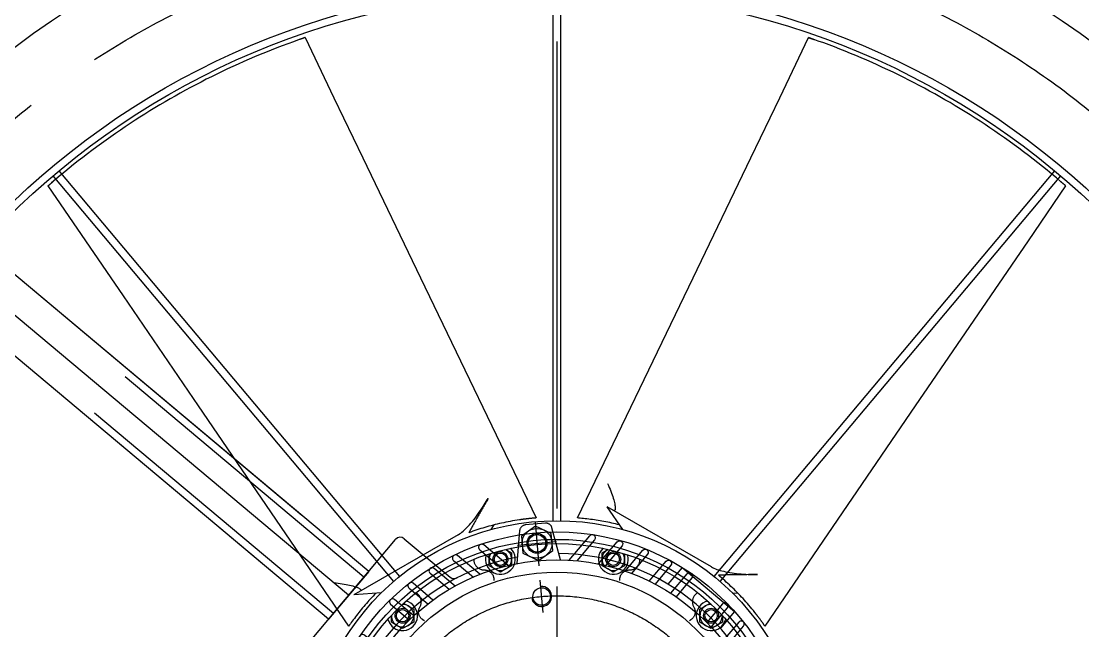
# Model space of a CAD drawing. Header units: millimetres. Extents: x -69382 to 174843, y -46375 to 101648.
# Drawn here: x 15536 to 16387, y 21041 to 21531 of the extents above; entities that cross this region are included whole.
import ezdxf

# ---------------------------------------------------------------- set-up
doc = ezdxf.new("R2010")
doc.units = ezdxf.units.MM
doc.header["$LTSCALE"] = 1000
for name, pattern in [('A-DASHD01', [0.75, 0.5, -0.25]), ('A-HIDDN01', [0.375, 0.25, -0.125]), ('CENTER', [50.8, 31.75, -6.35, 6.35, -6.35]), ('CENTER2', [1.125, 0.75, -0.125, 0.125, -0.125]), ('HIDDEN', [0.375, 0.25, -0.125]), ('PHANTOM', [2.5, 1.25, -0.25, 0.25, -0.25, 0.25, -0.25])]:
    doc.linetypes.add(name, pattern=pattern)
for name, color, linetype in [('1', 3, 'Continuous'), ('CEN', 1, 'CENTER'), ('CS-CONC', 4, 'Continuous'), ('CS-DIML', 1, 'Continuous'), ('CS-HIDL', 2, 'A-DASHD01'), ('CS-LEAT', 3, 'Continuous'), ('CST-01-02-02-G05-CS-EXCV', 3, 'CFZ008'), ('HID', 3, 'HIDDEN'), ('PHA', 6, 'PHANTOM')]:
    doc.layers.add(name, color=color, linetype=linetype)
doc.linetypes.add('CFZ008', pattern='A,0.9,-0.2,[106,KHCLINE.shx,S=0.00606,R=180,X=0,Y=0],0.9', length=2)

# ---------------------------------------------------------------- blocks, each defined once
blk = doc.blocks.new('MM2')
at = {"color": 140, "linetype": 'Continuous'}
for p, q in [((-27.5, 189), (27.5, 189)), ((-27.5, 189), (-27.5, 171.45)), ((27.5, 189), (27.5, 171.45)), ((-213, 63.5), (-164.99, 63.5)), ((-218, -58.5), (-218, 58.5)), ((-9, 28.62), (-9, 23)), ((9, 28.62), (9, 23)), ((-9, 23), (9, 23)), ((-213, -63.5), (-164.99, -63.5))]:
    blk.add_line(p, q, dxfattribs=at)
for points in [[(-21.11, 167.32), (-21.11, 187.57, -1), (-16.11, 187.57), (-16.11, 167.87)], [(21.11, 167.32), (21.11, 187.57, 1), (16.11, 187.57), (16.11, 167.87)], [(-60.55, 157.4), (-60.55, 179.32, -1), (-55.55, 179.32), (-55.55, 159.23)], [(-40.55, 163.7), (-40.55, 184.6, -1), (-35.55, 184.6), (-35.55, 164.85)], [(40.55, 163.7), (40.55, 184.6, 1), (35.55, 184.6), (35.55, 164.85)], [(60.55, 157.4), (60.55, 179.32, 1), (55.55, 179.32), (55.55, 159.23)], [(-80.55, 148.16), (-80.55, 171.36, -1), (-75.55, 171.36), (-75.55, 150.77)], [(80.55, 148.16), (80.55, 171.36, 1), (75.55, 171.36), (75.55, 150.77)], [(-100.55, 135.39), (-100.55, 160.96, -1), (-95.55, 160.96), (-95.55, 138.96)], [(100.55, 135.39), (100.55, 160.96, 1), (95.55, 160.96), (95.55, 138.96)], [(-135.39, 100.55), (-160.98, 100.55, 1), (-160.98, 95.55), (-138.96, 95.55)], [(135.39, 100.55), (160.98, 100.55, -1), (160.98, 95.55), (138.96, 95.55)], [(-148.16, 80.55), (-171.57, 80.55, 1), (-171.57, 75.55), (-150.77, 75.55)], [(148.16, 80.55), (171.57, 80.55, -1), (171.57, 75.55), (150.77, 75.55)], [(-157.4, 60.55), (-179.32, 60.55, 1), (-179.32, 55.55), (-159.23, 55.55)], [(157.4, 60.55), (179.32, 60.55, -1), (179.32, 55.55), (159.23, 55.55)], [(-163.7, 40.55), (-184.61, 40.55, 1), (-184.61, 35.55), (-164.85, 35.55)], [(163.7, 40.55), (184.61, 40.55, -1), (184.61, 35.55), (164.85, 35.55)], [(-167.32, 21.11), (-187.55, 21.11, 1), (-187.55, 16.11), (-167.87, 16.11)], [(167.32, 21.11), (187.55, 21.11, -1), (187.55, 16.11), (167.87, 16.11)], [(-167.32, -21.11), (-187.55, -21.11, -1), (-187.55, -16.11), (-167.87, -16.11)], [(167.32, -21.11), (187.55, -21.11, 1), (187.55, -16.11), (167.87, -16.11)], [(-163.7, -40.55), (-184.61, -40.55, -1), (-184.61, -35.55), (-164.85, -35.55)], [(163.7, -40.55), (184.61, -40.55, 1), (184.61, -35.55), (164.85, -35.55)], [(-157.4, -60.55), (-179.32, -60.55, -1), (-179.32, -55.55), (-159.23, -55.55)], [(157.4, -60.55), (179.32, -60.55, 1), (179.32, -55.55), (159.23, -55.55)], [(-148.16, -80.55), (-171.57, -80.55, -1), (-171.57, -75.55), (-150.77, -75.55)], [(148.16, -80.55), (171.57, -80.55, 1), (171.57, -75.55), (150.77, -75.55)], [(-135.39, -100.55), (-160.98, -100.55, -1), (-160.98, -95.55), (-138.96, -95.55)], [(135.39, -100.55), (160.98, -100.55, 1), (160.98, -95.55), (138.96, -95.55)], [(-100.55, -135.39), (-100.55, -160.96, 1), (-95.55, -160.96), (-95.55, -138.96)], [(100.55, -135.39), (100.55, -160.96, -1), (95.55, -160.96), (95.55, -138.96)], [(-80.55, -148.16), (-80.55, -171.36, 1), (-75.55, -171.36), (-75.55, -150.77)], [(80.55, -148.16), (80.55, -171.36, -1), (75.55, -171.36), (75.55, -150.77)], [(-60.55, -157.4), (-60.55, -179.32, 1), (-55.55, -179.32), (-55.55, -159.23)], [(60.55, -157.4), (60.55, -179.32, -1), (55.55, -179.32), (55.55, -159.23)], [(-40.55, -163.7), (-40.55, -184.6, 1), (-35.55, -184.6), (-35.55, -164.85)], [(-21.11, -167.32), (-21.11, -187.57, 1), (-16.11, -187.57), (-16.11, -167.87)], [(21.11, -167.32), (21.11, -187.57, -1), (16.11, -187.57), (16.11, -167.87)], [(40.55, -163.7), (40.55, -184.6, -1), (35.55, -184.6), (35.55, -164.85)]]:
    blk.add_lwpolyline(points, format="xyb", dxfattribs=at)
for points in [[(-106.11, 131.07), (-127.87, 146.3, 0.36397), (-134.27, 145.74), (-145.74, 134.28, 0.36397), (-146.3, 127.87), (-131.07, 106.12)], [(131.07, 106.11), (146.3, 127.87, 0.36397), (145.74, 134.27), (134.28, 145.74, 0.36397), (127.87, 146.3), (106.12, 131.07)], [(-131.07, -106.11), (-146.3, -127.87, 0.36397), (-145.74, -134.27), (-134.28, -145.74, 0.36397), (-127.87, -146.3), (-106.12, -131.07)], [(106.11, -131.07), (127.87, -146.3, 0.36397), (134.27, -145.74), (145.74, -134.28, 0.36397), (146.3, -127.87), (131.07, -106.12)]]:
    blk.add_lwpolyline(points, format="xyb")
for points in [[(-132.63, 115.66), (-119.25, 119.25), (-115.66, 132.63), (-125.46, 142.43), (-138.84, 138.84), (-142.43, 125.46)], [(115.66, 132.63), (119.25, 119.25), (132.63, 115.66), (142.43, 125.46), (138.84, 138.84), (125.46, 142.43)], [(-115.66, -132.63), (-119.25, -119.25), (-132.63, -115.66), (-142.43, -125.46), (-138.84, -138.84), (-125.46, -142.43)], [(132.63, -115.66), (119.25, -119.25), (115.66, -132.63), (125.46, -142.43), (138.84, -138.84), (142.43, -125.46)]]:
    blk.add_lwpolyline(points, close=True, dxfattribs=at)
for centre, radius in [((0, 0), 168.64), ((0, 0), 158.72), ((-129.05, 129.05), 12), ((-129.05, 129.05), 8), ((-129.05, 129.05), 8), ((129.05, 129.05), 12), ((129.05, 129.05), 8), ((129.05, 129.05), 8), ((-129.05, 129.05), 7), ((129.05, 129.05), 7), ((-98.78, 98.78), 7), ((98.78, 98.78), 7), ((0, 0), 7), ((-98.78, -98.78), 7), ((98.78, -98.78), 7), ((-129.05, -129.05), 12), ((129.05, -129.05), 12), ((-129.05, -129.05), 8), ((-129.05, -129.05), 8), ((-129.05, -129.05), 7), ((129.05, -129.05), 8), ((129.05, -129.05), 8), ((129.05, -129.05), 7)]:
    blk.add_circle(centre, radius, dxfattribs=at)
for centre, radius, start, end in [((0, 0), 173.64, 50.5317, 129.46573), ((0, 0), 173.64, 140.5317, 219.46573), ((-98.78, 98.78), 8, 226.64076, 135), ((98.78, 98.78), 8, 136.64076, 45), ((0, 0), 173.64, 320.5317, 39.46573), ((-213, 58.5), 5, 90, 180), ((-164.99, 68.5), 5, 270, 337.45276), ((0, 0), 30, 107.4576, 72.5424), ((0, 0), 8, 270, 180), ((-213, -58.5), 5, 180, 270), ((-164.99, -68.5), 5, 22.54724, 90), ((-98.78, -98.78), 8, 316.64076, 225), ((98.78, -98.78), 8, 46.64076, 315), ((0, 0), 173.64, 230.5317, 309.46573)]:
    blk.add_arc(centre, radius, start, end, dxfattribs=at)
at = {"layer": 'CEN'}
for p, q in [((-141.42, 141.42), (-116.31, 116.31)), ((-140.08, 118.02), (-118.02, 140.08)), ((141.42, 141.42), (116.31, 116.31)), ((118.02, 140.08), (140.08, 118.02)), ((-89.59, 89.59), (-107.98, 107.98)), ((89.59, 89.59), (107.98, 107.98)), ((-89.59, -89.59), (-107.98, -107.98)), ((89.59, -89.59), (107.98, -107.98)), ((-141.42, -141.42), (-116.31, -116.31)), ((-118.02, -140.08), (-140.08, -118.02)), ((141.42, -141.42), (116.31, -116.31)), ((140.08, -118.02), (118.02, -140.08))]:
    blk.add_line(p, q, dxfattribs=at)
blk.add_circle((0, 0), 139.7, dxfattribs=at)
blk = doc.blocks.new('QQQ')
at = {"color": 4, "linetype": 'Continuous'}
for p, q in [((297.09, 481.38), (311.34, 504.11)), ((297.09, 481.38), (311.34, 504.11)), ((526.01, 369.5), (311.34, 504.11)), ((526.01, 369.5), (311.34, 504.11)), ((519.81, 359.61), (305.14, 494.23)), ((519.81, 359.61), (305.14, 494.23)), ((517.95, 356.65), (303.29, 491.26)), ((517.95, 356.65), (303.29, 491.26)), ((511.75, 346.76), (297.09, 481.38)), ((511.75, 346.76), (297.09, 481.38)), ((308.95, 473.94), (285.39, 437.27)), ((308.95, 473.94), (285.39, 437.27)), ((436.96, 278.57), (285.39, 430.67)), ((511.75, 346.76), (526.01, 369.5)), ((511.75, 346.76), (526.01, 369.5)), ((511.75, 346.76), (443.56, 278.57)), ((511.75, 346.76), (443.56, 278.57)), ((332.45, 251.62), (251.62, 332.45)), ((-17.68, 17.68), (274.36, 309.71)), ((31.76, 67.12), (274.36, 309.71)), ((17.68, -17.68), (309.71, 274.36)), ((58.95, 23.6), (309.71, 274.36)), ((-17.68, 17.68), (17.68, -17.68))]:
    blk.add_line(p, q, dxfattribs=at)
for p, q in [((297.45, 403.51), (303.81, 409.88)), ((303.81, 409.88), (409.88, 303.81)), ((297.45, 403.51), (403.51, 297.45)), ((251.62, 332.45), (310.07, 390.89)), ((332.45, 251.62), (390.89, 310.07)), ((403.51, 297.45), (409.88, 303.81))]:
    blk.add_line(p, q)
at = {"color": 4}
blk.add_line((0, 0), (292.04, 292.04), dxfattribs=at)
at = {"color": 4, "linetype": 'Continuous'}
blk.add_lwpolyline([(509.17, 380.06), (507.89, 396.38), (506.98, 404.6), (505.88, 411.69), (504.6, 417.84), (503.13, 423.21), (501.47, 427.94), (499.64, 432.13), (497.7, 435.89), (495.66, 439.39), (493.51, 442.72), (491.26, 445.9), (488.92, 448.96), (486.5, 451.9), (484.02, 454.73), (481.48, 457.48), (478.88, 460.16), (476.24, 462.78), (473.54, 465.38), (470.78, 467.97), (467.96, 470.55), (465.06, 473.14), (462.09, 475.74), (459.04, 478.38), (455.9, 481.08), (452.69, 483.81), (449.42, 486.58), (446.11, 489.37), (442.81, 492.16), (439.52, 494.93), (436.29, 497.66), (433.15, 500.33), (430.12, 502.92), (427.21, 505.42), (424.39, 507.83), (421.64, 510.16), (418.94, 512.39), (416.26, 514.51), (413.57, 516.51), (410.85, 518.38), (408.07, 520.09), (405.22, 521.62), (402.29, 522.94), (399.28, 524.02), (396.2, 524.86), (393.06, 525.45), (389.87, 525.77), (386.64, 525.84), (383.39, 525.67), (380.14, 525.29), (376.98, 524.76), (373.92, 524.11), (371.02, 523.4), (368.3, 522.66), (365.84, 521.94), (363.7, 521.28), (361.81, 520.68), (359.54, 519.89), (356.65, 518.29), (353.97, 515.86), (351.61, 512.96), (349.03, 509.27), (345.77, 504.28), (341.51, 497.55), (335.95, 488.69)], dxfattribs=at)
blk.add_lwpolyline([(509.17, 380.06), (507.89, 396.38), (506.98, 404.6), (505.88, 411.69), (504.6, 417.84), (503.13, 423.21), (501.47, 427.94), (499.64, 432.13), (497.7, 435.89), (495.66, 439.39), (493.51, 442.72), (491.26, 445.9), (488.92, 448.96), (486.5, 451.9), (484.02, 454.73), (481.48, 457.48), (478.88, 460.16), (476.24, 462.78), (473.54, 465.38), (470.78, 467.97), (467.96, 470.55), (465.06, 473.14), (462.09, 475.74), (459.04, 478.38), (455.9, 481.08), (452.69, 483.81), (449.42, 486.58), (446.11, 489.37), (442.81, 492.16), (439.52, 494.93), (436.29, 497.66), (433.15, 500.33), (430.12, 502.92), (427.21, 505.42), (424.39, 507.83), (421.64, 510.16), (418.94, 512.39), (416.26, 514.51), (413.57, 516.51), (410.85, 518.38), (408.07, 520.09), (405.22, 521.62), (402.29, 522.94), (399.28, 524.02), (396.2, 524.86), (393.06, 525.45), (389.87, 525.77), (386.64, 525.84), (383.39, 525.67), (380.14, 525.29), (376.98, 524.76), (373.92, 524.11), (371.02, 523.4), (368.3, 522.66), (365.84, 521.94), (363.7, 521.28), (361.81, 520.68), (359.54, 519.89), (356.65, 518.29), (353.97, 515.86), (351.61, 512.96), (349.03, 509.27), (345.77, 504.28), (341.51, 497.55), (335.95, 488.69)], dxfattribs=at)
for centre, start, end in [((288.69, 433.97), 135, 225), ((288.69, 433.97), 135, 225), ((440.26, 281.87), 225, 315), ((440.26, 281.87), 225, 315)]:
    blk.add_arc(centre, 4.67, start, end, dxfattribs=at)
at = {"layer": 'CEN'}
for p, q in [((311.51, 380.41), (328.11, 397)), ((380.41, 311.51), (397, 328.11))]:
    blk.add_line(p, q, dxfattribs=at)
at = {"layer": 'HID'}
for p, q in [((255.08, 329.54), (313.25, 387.71)), ((329.54, 255.08), (387.71, 313.25)), ((-13.44, 13.44), (278.6, 305.47)), ((13.44, -13.44), (305.47, 278.6))]:
    blk.add_line(p, q, dxfattribs=at)
blk = doc.blocks.new('새G')
at = {"color": 3, "linetype": 'Continuous'}
for p, q in [((-3, 199.98), (-3, 624.99)), ((3, 624.99), (3, 199.98)), ((-130.84, 151.26), (-404.04, 476.84)), ((-399.44, 480.7), (-126.24, 155.12)), ((126.24, 155.12), (399.44, 480.7)), ((404.04, 476.84), (130.84, 151.26))]:
    blk.add_line(p, q, dxfattribs=at)
blk = doc.blocks.new('IMPELLER')
for p, q in [((23534.69, 15248.21), (23534.65, 15248.19)), ((24144.66, 15129.19), (24144.62, 15129.22)), ((23860.55, 14823.29), (23776.9, 14871.59)), ((23789.41, 14853.35), (23776.9, 14871.59)), ((23683.8, 14853.35), (23686.35, 14857.07)), ((23657.55, 14849.21), (23573.9, 14800.91)), ((23682.31, 14829.49), (23682.31, 14833.77)), ((23695.62, 14837.39), (23695.81, 14837.28)), ((23695.81, 14837.28), (23700.31, 14834.68)), ((23700.31, 14834.68), (23700.31, 14829.49)), ((23772.9, 14834.68), (23777.4, 14837.28)), ((23772.9, 14829.49), (23772.9, 14834.68)), ((23777.4, 14837.28), (23777.59, 14837.39)), ((23790.9, 14833.77), (23790.9, 14829.49)), ((23682.31, 14824.29), (23682.31, 14829.49)), ((23686.81, 14821.69), (23682.31, 14824.29)), ((23700.31, 14824.29), (23695.81, 14821.69)), ((23700.31, 14829.49), (23700.31, 14824.29)), ((23772.9, 14824.29), (23772.9, 14829.49)), ((23777.4, 14821.69), (23772.9, 14824.29)), ((23790.9, 14824.29), (23786.4, 14821.69)), ((23790.9, 14829.49), (23790.9, 14824.29)), ((23691.31, 14819.09), (23686.81, 14821.69)), ((23695.81, 14821.69), (23691.31, 14819.09)), ((23781.9, 14819.09), (23777.4, 14821.69)), ((23786.4, 14821.69), (23781.9, 14819.09)), ((23595.95, 14802.63), (23573.9, 14800.91)), ((23877.26, 14802.63), (23881.76, 14802.28)), ((23613.65, 14794.13), (23617.36, 14791.99)), ((23617.36, 14791.99), (23621.86, 14789.39)), ((23621.86, 14789.39), (23621.86, 14784.19)), ((23851.35, 14789.39), (23855.85, 14791.99)), ((23851.35, 14784.19), (23851.35, 14789.39)), ((23855.85, 14791.99), (23859.56, 14794.13)), ((23603.86, 14784.19), (23603.86, 14784.41)), ((23603.86, 14779), (23603.86, 14784.19)), ((23621.86, 14784.19), (23621.86, 14779)), ((23851.35, 14779), (23851.35, 14784.19)), ((23869.35, 14784.41), (23869.35, 14784.19)), ((23869.35, 14784.19), (23869.35, 14779)), ((23608.36, 14776.4), (23603.86, 14779)), ((23612.86, 14773.8), (23608.36, 14776.4)), ((23617.36, 14776.4), (23612.86, 14773.8)), ((23621.86, 14779), (23617.36, 14776.4)), ((23855.85, 14776.4), (23851.35, 14779)), ((23860.35, 14773.8), (23855.85, 14776.4)), ((23864.85, 14776.4), (23860.35, 14773.8)), ((23869.35, 14779), (23864.85, 14776.4))]:
    blk.add_line(p, q)
at = {"flags": 128}
for points in [[(23530.06, 15246.6), (23525.43, 15244.95), (23520.9, 15243.29), (23516.39, 15241.61), (23511.9, 15239.89), (23507.44, 15238.14), (23503.01, 15236.36), (23498.59, 15234.55), (23494.19, 15232.71), (23489.81, 15230.84), (23485.45, 15228.93), (23481.11, 15226.99), (23476.78, 15225.03), (23472.48, 15223.03), (23468.19, 15221), (23463.93, 15218.94), (23459.68, 15216.84), (23455.46, 15214.72), (23451.25, 15212.57), (23447.06, 15210.38), (23442.9, 15208.17), (23438.75, 15205.92), (23434.62, 15203.65), (23430.51, 15201.34), (23426.41, 15199.01), (23422.34, 15196.64), (23418.28, 15194.24), (23414.25, 15191.81), (23410.23, 15189.36), (23406.24, 15186.87), (23402.27, 15184.36), (23398.32, 15181.81), (23394.39, 15179.24), (23390.48, 15176.64), (23386.6, 15174.02), (23382.74, 15171.36), (23378.9, 15168.68), (23375.08, 15165.97), (23371.29, 15163.24), (23367.52, 15160.47), (23363.77, 15157.69), (23360.05, 15154.87), (23356.36, 15152.04), (23352.69, 15149.18), (23349.05, 15146.29), (23345.44, 15143.39), (23341.87, 15140.47), (23338.33, 15137.53), (23334.81, 15134.57), (23331.42, 15131.67), (23328.57, 15129.21)], [(23533.02, 15247.67), (23532.89, 15247.63), (23532.77, 15247.58), (23532.64, 15247.54), (23532.52, 15247.49), (23532.4, 15247.45), (23532.27, 15247.41), (23532.15, 15247.36), (23532.03, 15247.32), (23531.9, 15247.27), (23531.78, 15247.23), (23531.66, 15247.18), (23531.53, 15247.14), (23531.41, 15247.09), (23531.29, 15247.05), (23531.16, 15247), (23531.04, 15246.96), (23530.92, 15246.91), (23530.79, 15246.87), (23530.67, 15246.82), (23530.55, 15246.78), (23530.43, 15246.73), (23530.3, 15246.69), (23530.18, 15246.64), (23530.06, 15246.6)], [(23534.65, 15248.19), (23534.61, 15248.18), (23534.57, 15248.18), (23534.52, 15248.16), (23534.46, 15248.15), (23534.4, 15248.13), (23534.34, 15248.11), (23534.27, 15248.09), (23534.21, 15248.07), (23534.14, 15248.05), (23534.06, 15248.03), (23533.99, 15248.01), (23533.92, 15247.98), (23533.84, 15247.96), (23533.77, 15247.93), (23533.69, 15247.91), (23533.62, 15247.88), (23533.54, 15247.86), (23533.47, 15247.83), (23533.39, 15247.8), (23533.32, 15247.78), (23533.24, 15247.75), (23533.17, 15247.73), (23533.09, 15247.7), (23533.02, 15247.67)], [(23534.69, 15248.21), (23557.84, 15200), (23581.01, 15151.8), (23627.36, 15055.41), (23720.09, 14862.63)], [(23753.12, 14862.63), (23845.87, 15055.4), (23892.24, 15151.79), (23915.4, 15199.99), (23938.54, 15248.2)], [(24140.95, 15132.4), (24137.21, 15135.58), (24133.51, 15138.68), (24129.8, 15141.74), (24126.06, 15144.77), (24122.32, 15147.76), (24118.56, 15150.71), (24114.79, 15153.63), (24110.99, 15156.52), (24107.18, 15159.37), (24103.35, 15162.2), (24099.5, 15164.99), (24095.63, 15167.75), (24091.75, 15170.48), (24087.85, 15173.17), (24083.93, 15175.84), (24080, 15178.47), (24076.04, 15181.07), (24072.08, 15183.63), (24068.09, 15186.17), (24064.09, 15188.67), (24060.07, 15191.14), (24056.03, 15193.58), (24051.98, 15195.99), (24047.91, 15198.36), (24043.83, 15200.71), (24039.72, 15203.02), (24035.6, 15205.3), (24031.47, 15207.55), (24027.32, 15209.77), (24023.15, 15211.95), (24018.97, 15214.1), (24014.78, 15216.22), (24010.58, 15218.3), (24006.36, 15220.35), (24002.13, 15222.37), (23997.89, 15224.35), (23993.64, 15226.3), (23989.37, 15228.22), (23985.09, 15230.1), (23980.81, 15231.95), (23976.51, 15233.77), (23972.21, 15235.55), (23967.9, 15237.29), (23963.58, 15239), (23959.26, 15240.68), (23954.95, 15242.31), (23950.63, 15243.91), (23946.31, 15245.48), (23942.1, 15246.97), (23938.54, 15248.2)], [(23938.59, 15248.18), (23938.62, 15248.18), (23938.67, 15248.16), (23938.72, 15248.15), (23938.78, 15248.13), (23938.85, 15248.11), (23938.92, 15248.09), (23938.99, 15248.07), (23939.06, 15248.04), (23939.14, 15248.02), (23939.21, 15247.99), (23939.29, 15247.97), (23939.37, 15247.94), (23939.45, 15247.92), (23939.53, 15247.89), (23939.61, 15247.86), (23939.69, 15247.83), (23939.77, 15247.81), (23939.85, 15247.78), (23939.93, 15247.75), (23940.01, 15247.72), (23940.09, 15247.69), (23940.17, 15247.67), (23940.25, 15247.64), (23940.33, 15247.61)], [(23940.33, 15247.61), (23940.45, 15247.57), (23940.57, 15247.53), (23940.69, 15247.48), (23940.81, 15247.44), (23940.93, 15247.4), (23941.05, 15247.36), (23941.17, 15247.31), (23941.28, 15247.27), (23941.4, 15247.23), (23941.52, 15247.19), (23941.64, 15247.14), (23941.76, 15247.1), (23941.88, 15247.06), (23942, 15247.02), (23942.11, 15246.97), (23942.23, 15246.93), (23942.35, 15246.89), (23942.47, 15246.85), (23942.59, 15246.8), (23942.7, 15246.76), (23942.82, 15246.72), (23942.94, 15246.68), (23943.06, 15246.63), (23943.17, 15246.59)], [(23328.6, 15129.24), (23328.63, 15129.27), (23328.66, 15129.3), (23328.7, 15129.34), (23328.75, 15129.38), (23328.8, 15129.43), (23328.85, 15129.48), (23328.9, 15129.53), (23328.96, 15129.58), (23329.02, 15129.63), (23329.08, 15129.69), (23329.14, 15129.74), (23329.21, 15129.8), (23329.27, 15129.85), (23329.33, 15129.91), (23329.4, 15129.96), (23329.46, 15130.02), (23329.52, 15130.08), (23329.59, 15130.13), (23329.65, 15130.19), (23329.72, 15130.24), (23329.78, 15130.3), (23329.84, 15130.35), (23329.91, 15130.41), (23329.97, 15130.46)], [(23329.97, 15130.46), (23330.07, 15130.54), (23330.17, 15130.63), (23330.26, 15130.71), (23330.36, 15130.79), (23330.45, 15130.87), (23330.55, 15130.95), (23330.65, 15131.04), (23330.74, 15131.12), (23330.84, 15131.2), (23330.93, 15131.28), (23331.03, 15131.36), (23331.13, 15131.44), (23331.22, 15131.52), (23331.32, 15131.61), (23331.42, 15131.69), (23331.51, 15131.77), (23331.61, 15131.85), (23331.7, 15131.93), (23331.8, 15132.01), (23331.89, 15132.09), (23331.99, 15132.17), (23332.09, 15132.25), (23332.18, 15132.33), (23332.28, 15132.41)], [(24143.36, 15130.37), (24143.26, 15130.46), (24143.16, 15130.55), (24143.06, 15130.63), (24142.96, 15130.72), (24142.86, 15130.8), (24142.76, 15130.89), (24142.66, 15130.97), (24142.56, 15131.05), (24142.46, 15131.14), (24142.36, 15131.22), (24142.26, 15131.31), (24142.16, 15131.39), (24142.05, 15131.48), (24141.95, 15131.56), (24141.85, 15131.65), (24141.75, 15131.73), (24141.65, 15131.81), (24141.55, 15131.9), (24141.45, 15131.98), (24141.35, 15132.06), (24141.25, 15132.15), (24141.15, 15132.23), (24141.05, 15132.31), (24140.95, 15132.4)], [(24144.62, 15129.22), (24144.6, 15129.25), (24144.57, 15129.28), (24144.54, 15129.32), (24144.5, 15129.36), (24144.45, 15129.4), (24144.41, 15129.45), (24144.35, 15129.5), (24144.3, 15129.54), (24144.25, 15129.59), (24144.19, 15129.65), (24144.14, 15129.7), (24144.08, 15129.75), (24144.02, 15129.8), (24143.96, 15129.85), (24143.9, 15129.91), (24143.84, 15129.96), (24143.78, 15130.01), (24143.72, 15130.06), (24143.66, 15130.12), (24143.6, 15130.17), (24143.54, 15130.22), (24143.48, 15130.27), (24143.42, 15130.32), (24143.36, 15130.37)], [(23569.77, 14775.84), (23449.2, 14952.56), (23388.91, 15040.9), (23358.75, 15085.06), (23328.57, 15129.2)], [(24144.66, 15129.19), (24114.49, 15085.04), (24084.33, 15040.88), (24024.03, 14952.54), (23903.44, 14775.84)], [(23777.3, 14890.4), (23778.01, 14888.78), (23778.67, 14887.21), (23779.3, 14885.67), (23779.9, 14884.13), (23780.46, 14882.63), (23780.97, 14881.18), (23781.44, 14879.79), (23781.86, 14878.46), (23782.23, 14877.21), (23782.55, 14876.02), (23782.82, 14874.91), (23783.05, 14873.88), (23783.22, 14872.92), (23783.35, 14872.05), (23783.43, 14871.26), (23783.46, 14870.57), (23783.44, 14869.98), (23783.38, 14869.49), (23783.27, 14869.1), (23783.12, 14868.81), (23782.92, 14868.6), (23782.65, 14868.5), (23782.3, 14868.54), (23781.85, 14868.73)], [(23657.55, 14849.21), (23658.53, 14849.82), (23659.5, 14850.5), (23660.45, 14851.23), (23661.4, 14852.02), (23662.39, 14852.9), (23663.4, 14853.85), (23664.45, 14854.89), (23665.52, 14856.01), (23666.61, 14857.21), (23667.71, 14858.47), (23668.82, 14859.79), (23669.93, 14861.16), (23671.05, 14862.59), (23672.17, 14864.08), (23673.29, 14865.61), (23674.4, 14867.18), (23675.46, 14868.73), (23676.48, 14870.25), (23677.44, 14871.73), (23678.35, 14873.15), (23679.2, 14874.52), (23680, 14875.82), (23680.73, 14877.05), (23681.4, 14878.2)], [(23681.4, 14878.2), (23680.89, 14877.31), (23680.36, 14876.4), (23679.84, 14875.49), (23679.31, 14874.57), (23678.78, 14873.65), (23678.25, 14872.72), (23677.71, 14871.79), (23677.18, 14870.85), (23676.65, 14869.92), (23676.12, 14868.98), (23675.59, 14868.04), (23675.06, 14867.09), (23674.53, 14866.15), (23674, 14865.2), (23673.47, 14864.25), (23672.94, 14863.3), (23672.41, 14862.35), (23671.88, 14861.4), (23671.35, 14860.44), (23670.82, 14859.49), (23670.29, 14858.53), (23669.77, 14857.57), (23669.24, 14856.62), (23668.72, 14855.66)], [(23706.61, 14861.12), (23704.73, 14860.83), (23702.86, 14860.53), (23701.03, 14860.22), (23699.24, 14859.89), (23697.47, 14859.56), (23695.73, 14859.21), (23694, 14858.85), (23692.28, 14858.48), (23690.56, 14858.09), (23688.86, 14857.69), (23687.17, 14857.28), (23685.49, 14856.85), (23683.82, 14856.41), (23682.16, 14855.96), (23680.52, 14855.5), (23678.88, 14855.02), (23677.24, 14854.54), (23675.62, 14854.04), (23674.01, 14853.52), (23672.4, 14853), (23670.8, 14852.46), (23669.21, 14851.91), (23667.63, 14851.35), (23666.05, 14850.77)], [(23710.26, 14861.62), (23710.1, 14861.6), (23709.94, 14861.58), (23709.78, 14861.55), (23709.62, 14861.53), (23709.46, 14861.51), (23709.31, 14861.49), (23709.15, 14861.47), (23708.99, 14861.45), (23708.84, 14861.43), (23708.69, 14861.41), (23708.53, 14861.39), (23708.38, 14861.37), (23708.23, 14861.35), (23708.08, 14861.33), (23707.93, 14861.3), (23707.78, 14861.28), (23707.63, 14861.26), (23707.48, 14861.24), (23707.34, 14861.22), (23707.19, 14861.2), (23707.04, 14861.18), (23706.9, 14861.16), (23706.75, 14861.14), (23706.61, 14861.12)], [(23718.64, 14862.51), (23718.36, 14862.49), (23718.06, 14862.46), (23717.74, 14862.43), (23717.4, 14862.4), (23717.05, 14862.37), (23716.7, 14862.34), (23716.34, 14862.3), (23715.97, 14862.27), (23715.6, 14862.23), (23715.23, 14862.19), (23714.86, 14862.15), (23714.5, 14862.11), (23714.13, 14862.07), (23713.77, 14862.03), (23713.4, 14861.99), (23713.04, 14861.95), (23712.68, 14861.91), (23712.33, 14861.87), (23711.97, 14861.83), (23711.63, 14861.79), (23711.28, 14861.74), (23710.94, 14861.7), (23710.6, 14861.66), (23710.26, 14861.62)], [(23720.09, 14862.63), (23720.09, 14862.63), (23720.09, 14862.63), (23720.08, 14862.63), (23720.06, 14862.63), (23720.04, 14862.63), (23720.02, 14862.63), (23719.99, 14862.62), (23719.96, 14862.62), (23719.92, 14862.62), (23719.88, 14862.61), (23719.83, 14862.61), (23719.78, 14862.61), (23719.72, 14862.6), (23719.65, 14862.6), (23719.58, 14862.59), (23719.5, 14862.58), (23719.41, 14862.58), (23719.32, 14862.57), (23719.22, 14862.56), (23719.12, 14862.55), (23719.01, 14862.54), (23718.89, 14862.53), (23718.77, 14862.52), (23718.64, 14862.51)], [(23786.86, 14857.07), (23785.28, 14857.47), (23783.71, 14857.84), (23782.14, 14858.21), (23780.57, 14858.56), (23779, 14858.9), (23777.44, 14859.22), (23775.88, 14859.53), (23774.33, 14859.83), (23772.78, 14860.11), (23771.24, 14860.38), (23769.71, 14860.63), (23768.18, 14860.88), (23766.67, 14861.11), (23765.16, 14861.32), (23763.66, 14861.52), (23762.17, 14861.72), (23760.7, 14861.89), (23759.28, 14862.05), (23757.91, 14862.2), (23756.59, 14862.33), (23755.3, 14862.45), (23754.22, 14862.54), (23753.44, 14862.61), (23753.12, 14862.63)], [(23668.72, 14855.66), (23668.61, 14855.46), (23668.5, 14855.26), (23668.39, 14855.07), (23668.28, 14854.87), (23668.17, 14854.67), (23668.07, 14854.47), (23667.96, 14854.27), (23667.85, 14854.07), (23667.74, 14853.87), (23667.63, 14853.66), (23667.52, 14853.46), (23667.4, 14853.26), (23667.29, 14853.05), (23667.18, 14852.85), (23667.07, 14852.64), (23666.96, 14852.44), (23666.85, 14852.23), (23666.73, 14852.03), (23666.62, 14851.82), (23666.51, 14851.61), (23666.39, 14851.4), (23666.28, 14851.19), (23666.17, 14850.98), (23666.05, 14850.77)], [(23669.98, 14829.41), (23669.99, 14828.85), (23670.04, 14828.31), (23670.12, 14827.77), (23670.24, 14827.23), (23670.41, 14826.68), (23670.6, 14826.14), (23670.84, 14825.62), (23671.09, 14825.14), (23671.37, 14824.68), (23671.7, 14824.22), (23672.06, 14823.78), (23672.45, 14823.36), (23672.87, 14822.98), (23673.29, 14822.64), (23673.73, 14822.32), (23674.21, 14822.03), (23674.71, 14821.76), (23675.24, 14821.53), (23675.77, 14821.33), (23676.29, 14821.18), (23676.81, 14821.06), (23677.37, 14820.97), (23677.94, 14820.91), (23678.51, 14820.89)], [(23794.7, 14820.89), (23795.27, 14820.91), (23795.84, 14820.97), (23796.4, 14821.06), (23796.93, 14821.18), (23797.45, 14821.33), (23797.97, 14821.53), (23798.5, 14821.76), (23799, 14822.03), (23799.48, 14822.32), (23799.92, 14822.64), (23800.34, 14822.98), (23800.76, 14823.36), (23801.15, 14823.78), (23801.51, 14824.22), (23801.84, 14824.68), (23802.12, 14825.14), (23802.38, 14825.62), (23802.61, 14826.14), (23802.81, 14826.68), (23802.97, 14827.23), (23803.09, 14827.77), (23803.17, 14828.31), (23803.22, 14828.85), (23803.23, 14829.41)], [(23860.55, 14823.29), (23861.56, 14822.75), (23862.64, 14822.25), (23863.75, 14821.79), (23864.91, 14821.36), (23866.16, 14820.95), (23867.49, 14820.55), (23868.92, 14820.16), (23870.42, 14819.79), (23872, 14819.45), (23873.65, 14819.12), (23875.34, 14818.82), (23877.09, 14818.55), (23878.89, 14818.29), (23880.73, 14818.07), (23882.62, 14817.86), (23884.53, 14817.69), (23886.41, 14817.54), (23888.23, 14817.42), (23889.99, 14817.32), (23891.68, 14817.25), (23893.3, 14817.2), (23894.82, 14817.16), (23896.25, 14817.14), (23897.58, 14817.13)], [(23678.51, 14820.89), (23678.99, 14820.88), (23679.46, 14820.84), (23679.93, 14820.77), (23680.37, 14820.67), (23680.8, 14820.55), (23681.24, 14820.4), (23681.68, 14820.22), (23682.11, 14820), (23682.52, 14819.77), (23682.9, 14819.51), (23683.25, 14819.25), (23683.6, 14818.95), (23683.94, 14818.62), (23684.26, 14818.27), (23684.56, 14817.9), (23684.83, 14817.51), (23685.06, 14817.13), (23685.27, 14816.73), (23685.46, 14816.31), (23685.63, 14815.86), (23685.77, 14815.41), (23685.88, 14814.95), (23685.96, 14814.5), (23686.01, 14814.06)], [(23787.2, 14814.06), (23787.25, 14814.5), (23787.33, 14814.95), (23787.44, 14815.41), (23787.58, 14815.86), (23787.75, 14816.31), (23787.94, 14816.73), (23788.15, 14817.13), (23788.39, 14817.51), (23788.65, 14817.9), (23788.95, 14818.27), (23789.27, 14818.62), (23789.61, 14818.95), (23789.96, 14819.25), (23790.31, 14819.51), (23790.7, 14819.77), (23791.11, 14820), (23791.53, 14820.22), (23791.97, 14820.4), (23792.41, 14820.55), (23792.84, 14820.67), (23793.28, 14820.77), (23793.75, 14820.84), (23794.22, 14820.88), (23794.7, 14820.89)], [(23871.72, 14816.85), (23871.49, 14816.84), (23871.27, 14816.84), (23871.04, 14816.83), (23870.82, 14816.83), (23870.59, 14816.82), (23870.36, 14816.82), (23870.13, 14816.81), (23869.9, 14816.81), (23869.67, 14816.8), (23869.44, 14816.79), (23869.21, 14816.79), (23868.98, 14816.78), (23868.75, 14816.78), (23868.52, 14816.77), (23868.28, 14816.77), (23868.05, 14816.76), (23867.81, 14816.75), (23867.58, 14816.75), (23867.34, 14816.74), (23867.11, 14816.74), (23866.87, 14816.73), (23866.63, 14816.72), (23866.39, 14816.72), (23866.15, 14816.71)], [(23895.39, 14786.76), (23894.2, 14788.24), (23893.01, 14789.71), (23891.82, 14791.14), (23890.64, 14792.53), (23889.47, 14793.89), (23888.3, 14795.23), (23887.13, 14796.55), (23885.94, 14797.86), (23884.75, 14799.15), (23883.55, 14800.42), (23882.35, 14801.68), (23881.14, 14802.92), (23879.92, 14804.14), (23878.71, 14805.35), (23877.48, 14806.55), (23876.25, 14807.73), (23875.01, 14808.9), (23873.76, 14810.06), (23872.51, 14811.2), (23871.25, 14812.33), (23869.99, 14813.44), (23868.72, 14814.55), (23867.44, 14815.64), (23866.15, 14816.71)], [(23897.58, 14817.13), (23896.55, 14817.13), (23895.51, 14817.13), (23894.45, 14817.13), (23893.39, 14817.13), (23892.33, 14817.13), (23891.26, 14817.13), (23890.18, 14817.12), (23889.11, 14817.11), (23888.03, 14817.11), (23886.95, 14817.1), (23885.87, 14817.09), (23884.79, 14817.07), (23883.71, 14817.06), (23882.62, 14817.05), (23881.53, 14817.03), (23880.45, 14817.02), (23879.36, 14817), (23878.27, 14816.98), (23877.18, 14816.96), (23876.08, 14816.94), (23874.99, 14816.92), (23873.9, 14816.9), (23872.81, 14816.87), (23871.72, 14816.85)], [(23557.81, 14810.66), (23559.57, 14810.47), (23561.26, 14810.26), (23562.91, 14810.03), (23564.54, 14809.78), (23566.12, 14809.52), (23567.63, 14809.24), (23569.07, 14808.95), (23570.42, 14808.65), (23571.7, 14808.34), (23572.88, 14808.02), (23573.98, 14807.71), (23574.99, 14807.38), (23575.91, 14807.06), (23576.73, 14806.73), (23577.45, 14806.41), (23578.06, 14806.09), (23578.56, 14805.78), (23578.96, 14805.48), (23579.24, 14805.19), (23579.42, 14804.91), (23579.5, 14804.63), (23579.44, 14804.35), (23579.24, 14804.06), (23578.85, 14803.77)], [(23686.01, 14814.06), (23686.02, 14813.99), (23686.02, 14813.91), (23686.03, 14813.84), (23686.04, 14813.76), (23686.04, 14813.69), (23686.05, 14813.62), (23686.06, 14813.54), (23686.06, 14813.47), (23686.07, 14813.4), (23686.08, 14813.32), (23686.08, 14813.25), (23686.09, 14813.18), (23686.1, 14813.1), (23686.1, 14813.03), (23686.11, 14812.96), (23686.11, 14812.88), (23686.12, 14812.81), (23686.13, 14812.74), (23686.14, 14812.66), (23686.14, 14812.59), (23686.15, 14812.52), (23686.16, 14812.44), (23686.16, 14812.37), (23686.17, 14812.3)], [(23787.04, 14812.3), (23787.05, 14812.37), (23787.06, 14812.44), (23787.06, 14812.52), (23787.07, 14812.59), (23787.08, 14812.66), (23787.08, 14812.74), (23787.09, 14812.81), (23787.1, 14812.88), (23787.1, 14812.96), (23787.11, 14813.03), (23787.12, 14813.1), (23787.12, 14813.18), (23787.13, 14813.25), (23787.14, 14813.32), (23787.14, 14813.4), (23787.15, 14813.47), (23787.15, 14813.54), (23787.16, 14813.62), (23787.17, 14813.69), (23787.17, 14813.76), (23787.18, 14813.84), (23787.19, 14813.91), (23787.19, 14813.99), (23787.2, 14814.06)], [(23591.45, 14802.28), (23590.32, 14801.11), (23589.21, 14799.94), (23588.11, 14798.76), (23587.02, 14797.58), (23585.94, 14796.39), (23584.88, 14795.2), (23583.84, 14794.01), (23582.8, 14792.81), (23581.78, 14791.61), (23580.78, 14790.41), (23579.79, 14789.21), (23578.82, 14788.01), (23577.87, 14786.81), (23576.93, 14785.62), (23576, 14784.42), (23575.09, 14783.22), (23574.2, 14782.04), (23573.35, 14780.89), (23572.54, 14779.78), (23571.76, 14778.69), (23571.02, 14777.64), (23570.4, 14776.75), (23569.95, 14776.1), (23569.77, 14775.84)], [(23626.7, 14790.98), (23626.97, 14791.49), (23627.21, 14792.01), (23627.41, 14792.53), (23627.57, 14793.05), (23627.7, 14793.58), (23627.79, 14794.13), (23627.85, 14794.7), (23627.87, 14795.28), (23627.86, 14795.84), (23627.81, 14796.38), (23627.72, 14796.91), (23627.59, 14797.46), (23627.43, 14798.01), (23627.23, 14798.55), (23626.99, 14799.06), (23626.74, 14799.54), (23626.45, 14800), (23626.12, 14800.45), (23625.75, 14800.89), (23625.35, 14801.31), (23624.94, 14801.69), (23624.52, 14802.02), (23624.07, 14802.34), (23623.59, 14802.63)], [(23849.62, 14802.63), (23849.14, 14802.34), (23848.69, 14802.02), (23848.27, 14801.69), (23847.86, 14801.31), (23847.46, 14800.89), (23847.1, 14800.45), (23846.76, 14800), (23846.48, 14799.54), (23846.22, 14799.06), (23845.99, 14798.55), (23845.78, 14798.01), (23845.62, 14797.46), (23845.49, 14796.91), (23845.4, 14796.38), (23845.35, 14795.84), (23845.34, 14795.28), (23845.36, 14794.7), (23845.42, 14794.13), (23845.51, 14793.58), (23845.64, 14793.05), (23845.8, 14792.53), (23846, 14792.01), (23846.24, 14791.49), (23846.51, 14790.98)], [(23628.87, 14781.07), (23628.51, 14781.33), (23628.17, 14781.63), (23627.82, 14781.95), (23627.5, 14782.3), (23627.2, 14782.67), (23626.93, 14783.05), (23626.69, 14783.43), (23626.47, 14783.83), (23626.28, 14784.25), (23626.1, 14784.69), (23625.96, 14785.14), (23625.84, 14785.6), (23625.76, 14786.05), (23625.71, 14786.49), (23625.68, 14786.95), (23625.68, 14787.43), (23625.71, 14787.9), (23625.77, 14788.37), (23625.86, 14788.83), (23625.97, 14789.26), (23626.1, 14789.69), (23626.27, 14790.13), (23626.48, 14790.56), (23626.7, 14790.98)], [(23846.51, 14790.98), (23846.74, 14790.56), (23846.94, 14790.13), (23847.11, 14789.69), (23847.25, 14789.26), (23847.36, 14788.83), (23847.44, 14788.37), (23847.5, 14787.9), (23847.53, 14787.43), (23847.53, 14786.95), (23847.51, 14786.49), (23847.45, 14786.05), (23847.37, 14785.6), (23847.25, 14785.14), (23847.11, 14784.69), (23846.93, 14784.25), (23846.74, 14783.83), (23846.52, 14783.43), (23846.28, 14783.05), (23846.01, 14782.67), (23845.71, 14782.3), (23845.39, 14781.95), (23845.05, 14781.63), (23844.7, 14781.33), (23844.34, 14781.07)], [(23630.32, 14780.05), (23630.26, 14780.1), (23630.2, 14780.14), (23630.14, 14780.18), (23630.08, 14780.22), (23630.02, 14780.27), (23629.96, 14780.31), (23629.9, 14780.35), (23629.84, 14780.39), (23629.78, 14780.44), (23629.72, 14780.48), (23629.66, 14780.52), (23629.6, 14780.56), (23629.54, 14780.6), (23629.48, 14780.65), (23629.42, 14780.69), (23629.36, 14780.73), (23629.3, 14780.77), (23629.24, 14780.82), (23629.18, 14780.86), (23629.12, 14780.9), (23629.05, 14780.94), (23628.99, 14780.99), (23628.93, 14781.03), (23628.87, 14781.07)], [(23844.34, 14781.07), (23844.28, 14781.03), (23844.22, 14780.99), (23844.16, 14780.94), (23844.1, 14780.9), (23844.04, 14780.86), (23843.97, 14780.82), (23843.91, 14780.77), (23843.85, 14780.73), (23843.79, 14780.69), (23843.73, 14780.65), (23843.67, 14780.6), (23843.61, 14780.56), (23843.55, 14780.52), (23843.49, 14780.48), (23843.43, 14780.44), (23843.37, 14780.39), (23843.31, 14780.35), (23843.25, 14780.31), (23843.19, 14780.27), (23843.13, 14780.22), (23843.07, 14780.18), (23843.01, 14780.14), (23842.95, 14780.1), (23842.89, 14780.05)], [(23897.65, 14783.85), (23897.55, 14783.98), (23897.45, 14784.11), (23897.35, 14784.23), (23897.26, 14784.36), (23897.16, 14784.49), (23897.06, 14784.61), (23896.97, 14784.74), (23896.87, 14784.86), (23896.78, 14784.99), (23896.68, 14785.11), (23896.59, 14785.23), (23896.49, 14785.35), (23896.4, 14785.47), (23896.31, 14785.59), (23896.21, 14785.71), (23896.12, 14785.83), (23896.03, 14785.95), (23895.94, 14786.07), (23895.84, 14786.18), (23895.75, 14786.3), (23895.66, 14786.41), (23895.57, 14786.53), (23895.48, 14786.65), (23895.39, 14786.76)], [(23902.62, 14777.04), (23902.45, 14777.27), (23902.28, 14777.52), (23902.09, 14777.78), (23901.9, 14778.06), (23901.7, 14778.34), (23901.49, 14778.63), (23901.28, 14778.93), (23901.07, 14779.23), (23900.85, 14779.53), (23900.63, 14779.83), (23900.41, 14780.13), (23900.2, 14780.43), (23899.98, 14780.73), (23899.76, 14781.02), (23899.55, 14781.32), (23899.33, 14781.61), (23899.11, 14781.9), (23898.9, 14782.19), (23898.69, 14782.47), (23898.48, 14782.75), (23898.27, 14783.03), (23898.06, 14783.31), (23897.85, 14783.58), (23897.65, 14783.85)], [(23903.44, 14775.84), (23903.44, 14775.84), (23903.44, 14775.85), (23903.43, 14775.86), (23903.43, 14775.87), (23903.42, 14775.88), (23903.4, 14775.9), (23903.39, 14775.92), (23903.37, 14775.95), (23903.35, 14775.98), (23903.32, 14776.02), (23903.29, 14776.06), (23903.26, 14776.1), (23903.23, 14776.15), (23903.19, 14776.21), (23903.15, 14776.27), (23903.11, 14776.33), (23903.06, 14776.4), (23903.01, 14776.48), (23902.95, 14776.56), (23902.89, 14776.64), (23902.83, 14776.73), (23902.76, 14776.83), (23902.69, 14776.93), (23902.62, 14777.04)]]:
    blk.add_lwpolyline(points, dxfattribs=at)
for centre, radius in [((23736.61, 14660.45), 200), ((23736.61, 14660.45), 185), ((23736.61, 14660.45), 181.63), ((23691.31, 14829.49), 6), ((23691.31, 14829.49), 6), ((23691.31, 14829.49), 4.93), ((23781.9, 14829.49), 6), ((23781.9, 14829.49), 6), ((23781.9, 14829.49), 4.93), ((23612.86, 14784.19), 6), ((23612.86, 14784.19), 6), ((23612.86, 14784.19), 4.93), ((23860.35, 14784.19), 6), ((23860.35, 14784.19), 6), ((23860.35, 14784.19), 4.93)]:
    blk.add_circle(centre, radius)
for centre, radius, start, end in [((23691.31, 14829.49), 12, 163.1086, 46.8914), ((23691.31, 14829.49), 9, 148.57984, 180), ((23691.31, 14829.49), 9, 60, 61.42016), ((23691.31, 14829.49), 9, 0, 60), ((23781.9, 14829.49), 12, 133.1086, 16.8914), ((23781.9, 14829.49), 9, 120, 180), ((23781.9, 14829.49), 9, 118.57984, 120), ((23781.9, 14829.49), 9, 0, 31.42016), ((23691.31, 14829.49), 9, 180, 240), ((23691.31, 14829.49), 9, 300, 0), ((23781.9, 14829.49), 9, 180, 240), ((23781.9, 14829.49), 9, 300, 0), ((23691.31, 14829.49), 9, 240, 300), ((23781.9, 14829.49), 9, 240, 300), ((23612.86, 14784.19), 12, 193.1086, 76.8914), ((23612.86, 14784.19), 9, 60, 91.42016), ((23612.86, 14784.19), 9, 0, 60), ((23860.35, 14784.19), 12, 103.1086, 346.8914), ((23860.35, 14784.19), 9, 120, 180), ((23860.35, 14784.19), 9, 88.57984, 120), ((23612.86, 14784.19), 9, 178.57984, 180), ((23612.86, 14784.19), 9, 180, 240), ((23612.86, 14784.19), 9, 300, 0), ((23860.35, 14784.19), 9, 180, 240), ((23860.35, 14784.19), 9, 300, 0), ((23860.35, 14784.19), 9, 0, 1.42016), ((23612.86, 14784.19), 9, 240, 300), ((23860.35, 14784.19), 9, 240, 300)]:
    blk.add_arc(centre, radius, start, end)

msp = doc.modelspace()

# ---------------------------------------------------------------- linework, layer by layer
at = {"color": 3}
msp.add_circle((15965.2824, 20929.751), 725, dxfattribs=at)
for radius in [631, 625, 625, 200, 191]:
    msp.add_circle((15965.2824, 20929.751), radius)
at = {"layer": '1', "color": 1, "linetype": 'CENTER2', "ltscale": 0.5}
msp.add_line((15965.2824, 22076.9611), (15965.2824, 20143.2176), dxfattribs=at)
msp.add_circle((15965.2824, 20929.751), 680, dxfattribs=at)
at = {"layer": 'CS-CONC'}
for radius in [6190, 5890]:
    msp.add_arc((14864.151, 16281.7813), radius, 30, 150, dxfattribs=at)
at = {"layer": 'CS-DIML', "color": 2, "linetype": 'A-HIDDN01', "const_width": 10, "flags": 128}
msp.add_lwpolyline([(20485.4773, 14607.7813), (20485.4773, 14607.7813), (20690.4764, 14607.7813), (20690.4927, 14697.5637, -0.26945141), (20721.7941, 14751.4311, 0.20153779), (20893.0547, 14995.7869, 0.18881745), (20228.9244, 19379.2813, 0.57735027), (9498.8696, 19379.2813, 0.21739533), (9092.087, 15131.3801, 0.18139845), (9291.7071, 14906.0278, -0.29241564), (9327.7001, 14849.7461), (9327.7001, 14765.7813), (9532.7001, 14765.7813)], format="xyb", dxfattribs=at)
at = {"layer": 'CS-HIDL'}
msp.add_lwpolyline([(15965.2824, 22029.751, 1), (15965.2824, 19829.751, 1)], format="xyb", close=True, dxfattribs=at)
at = {"layer": 'CS-LEAT'}
msp.add_lwpolyline([(20695.4754, 14602.7813), (20695.4754, 14602.7813), (20695.4927, 14697.5628, -0.26958023), (20724.2936, 14747.1005, 0.19953737), (20897.864, 14994.3858, 0.18882753), (20233.2545, 19381.7813, 0.57735027), (9494.5395, 19381.7813, 0.21740028), (9087.3929, 15129.6554, 0.1820898), (9289.4769, 14901.5502, -0.29311213), (9322.7001, 14849.7461), (9322.7001, 14760.7813), (9322.7001, 14760.7813)], format="xyb", dxfattribs=at)
at = {"layer": 'CST-01-02-02-G05-CS-EXCV', "linetype": 'CFZ008', "ltscale": 1.5}
msp.add_lwpolyline([(20910.5421, 14602.7813, 0.20470193), (20328.7713, 19436.7813, 0.57735027), (9399.5307, 19436.7813, 0.23521508), (9111.2781, 14760.7813)], format="xyb", dxfattribs=at)

# ---------------------------------------------------------------- block references
for name, p in [('새G', (15965.2824, 20929.751)), ('IMPELLER', (-7771.3232, 6269.3011))]:
    msp.add_blockref(name, p)
at = {"layer": 'PHA', "xscale": -1, "rotation": 4.999999999866249}
msp.add_blockref('QQQ', (15798.2847, 21069.8787), dxfattribs=at)
at = {"layer": 'PHA', "rotation": 320.000000000178}
msp.add_blockref('MM2', (15965.2824, 20929.751), dxfattribs=at)

doc.saveas('drawing.dxf')
